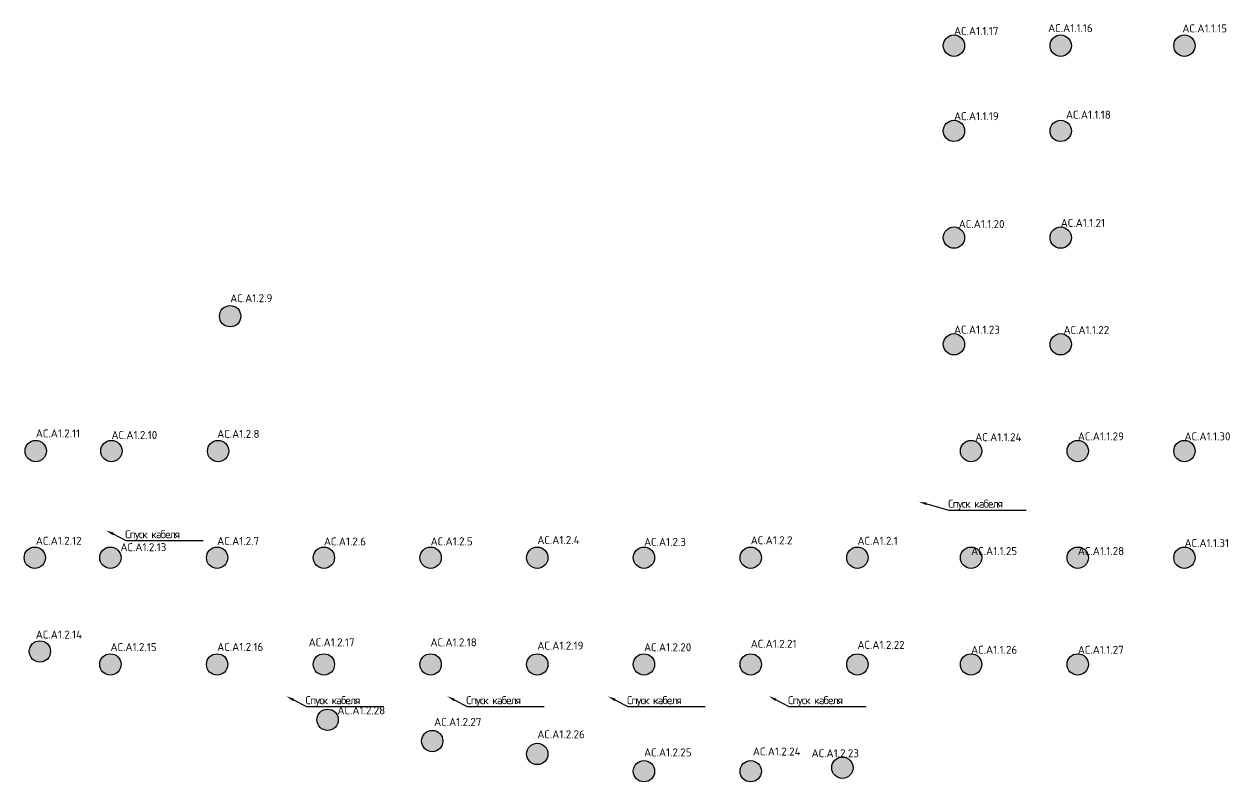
# Model space of a CAD drawing. Header units: millimetres. Extents: x 318 to 194121, y -24907 to 87574.
# Drawn here: x 82317 to 127515, y -9460 to 18941 of the extents above; entities that cross this region are included whole.
import ezdxf
from ezdxf import colors
from ezdxf.entities.mleader import LeaderData, LeaderLine
from ezdxf.enums import TextEntityAlignment as Align
from ezdxf.math import Vec2, Vec3

# ---------------------------------------------------------------- set-up
doc = ezdxf.new("R2010")
doc.units = ezdxf.units.MM
doc.layers.add('MS_озвучивание общественных мест', color=5, linetype='Continuous')
doc.styles.add('Текст 3', font='isocpeur.ttf', dxfattribs={"height": 3})
doc.styles.add('Текст 300', font='isocpeur.ttf', dxfattribs={"height": 300})

# ---------------------------------------------------------------- blocks, each defined once
blk = doc.blocks.new('колонка озвучивания общественных мест')
at = {"ltscale": 100, "true_color": 0xe8e8e8}
h = blk.add_hatch(color=254, dxfattribs=at)
h.dxf.hatch_style = 1
edge = h.paths.add_edge_path()
edge.add_arc((0, 0), 0.2, 0, 360)
at = {"layer": 'MS_озвучивание общественных мест', "color": 8, "lineweight": 30}
blk.add_circle((0, 0), 0.2, dxfattribs=at)
at = {"style": 'Текст 3'}
blk.add_attdef('ОБОЗНАЧЕНИЕ', (0, 0.2), '', height=3, dxfattribs=at)

msp = doc.modelspace()

# ---------------------------------------------------------------- block references
at = {"layer": 'MS_озвучивание общественных мест'}
ref = msp.add_blockref('колонка озвучивания общественных мест', (117172.8, 18133.3, 121.2), dxfattribs=dict(at, xscale=2000, yscale=2000, zscale=2000))
ref.add_attrib('ОБОЗНАЧЕНИЕ', 'АС.А1.1.17', dxfattribs={"layer": '0', "height": 300, "style": 'Текст 300'}).set_placement((117172.8, 18833.3, 121.2), align=Align.TOP_LEFT)
ref = msp.add_blockref('колонка озвучивания общественных мест', (121172.8, 18133.3, 121.2), dxfattribs=dict(at, xscale=2000, yscale=2000, zscale=2000))
ref.add_attrib('ОБОЗНАЧЕНИЕ', 'АС.А1.1.16', dxfattribs={"layer": '0', "height": 300, "style": 'Текст 300'}).set_placement((120700, 18940, 121.2), align=Align.TOP_LEFT)
ref = msp.add_blockref('колонка озвучивания общественных мест', (125813.5, 18133.3, 121.2), dxfattribs=dict(at, xscale=2000, yscale=2000, zscale=2000))
ref.add_attrib('ОБОЗНАЧЕНИЕ', 'АС.А1.1.15', dxfattribs={"layer": '0', "height": 300, "style": 'Текст 300'}).set_placement((125734, 18929.6, 121.2), align=Align.TOP_LEFT)
ref = msp.add_blockref('колонка озвучивания общественных мест', (117172.8, 14940.3, 121.2), dxfattribs=dict(at, xscale=2000, yscale=2000, zscale=2000))
ref.add_attrib('ОБОЗНАЧЕНИЕ', 'АС.А1.1.19', dxfattribs={"layer": '0', "height": 300, "style": 'Текст 300'}).set_placement((117172.8, 15640.3, 121.2), align=Align.TOP_LEFT)
ref = msp.add_blockref('колонка озвучивания общественных мест', (121172.8, 14940.3, 121.2), dxfattribs=dict(at, xscale=2000, yscale=2000, zscale=2000))
ref.add_attrib('ОБОЗНАЧЕНИЕ', 'АС.А1.1.18', dxfattribs={"layer": '0', "height": 300, "style": 'Текст 300'}).set_placement((121368.6, 15696.7, 121.2), align=Align.TOP_LEFT)
ref = msp.add_blockref('колонка озвучивания общественных мест', (117172.8, 10940.3, 121.2), dxfattribs=dict(at, xscale=2000, yscale=2000, zscale=2000))
ref.add_attrib('ОБОЗНАЧЕНИЕ', 'АС.А1.1.20', dxfattribs={"layer": '0', "height": 300, "style": 'Текст 300'}).set_placement((117350.8, 11598.5, 121.2), align=Align.TOP_LEFT)
ref = msp.add_blockref('колонка озвучивания общественных мест', (121172.8, 10940.3, 121.2), dxfattribs=dict(at, xscale=2000, yscale=2000, zscale=2000))
ref.add_attrib('ОБОЗНАЧЕНИЕ', 'АС.А1.1.21', dxfattribs={"layer": '0', "height": 300, "style": 'Текст 300'}).set_placement((121172.8, 11640.3, 121.2), align=Align.TOP_LEFT)
ref = msp.add_blockref('колонка озвучивания общественных мест', (90041, 7994.5, 121.2), dxfattribs=dict(at, xscale=2000, yscale=2000, zscale=2000))
ref.add_attrib('ОБОЗНАЧЕНИЕ', 'АС.А1.2.9', dxfattribs={"layer": '0', "height": 300, "style": 'Текст 300'}).set_placement((90041, 8818.6, 121.2), align=Align.TOP_LEFT)
ref = msp.add_blockref('колонка озвучивания общественных мест', (117172.8, 6940.3, 121.2), dxfattribs=dict(at, xscale=2000, yscale=2000, zscale=2000))
ref.add_attrib('ОБОЗНАЧЕНИЕ', 'АС.А1.1.23', dxfattribs={"layer": '0', "height": 300, "style": 'Текст 300'}).set_placement((117172.8, 7640.3, 121.2), align=Align.TOP_LEFT)
ref = msp.add_blockref('колонка озвучивания общественных мест', (121172.8, 6940.3, 121.2), dxfattribs=dict(at, xscale=2000, yscale=2000, zscale=2000))
ref.add_attrib('ОБОЗНАЧЕНИЕ', 'АС.А1.1.22', dxfattribs={"layer": '0', "height": 300, "style": 'Текст 300'}).set_placement((121276.9, 7626.5, 121.2), align=Align.TOP_LEFT)
ref = msp.add_blockref('колонка озвучивания общественных мест', (82754.1, 2939.9, 121.2), dxfattribs=dict(at, xscale=2000, yscale=2000, zscale=2000))
ref.add_attrib('ОБОЗНАЧЕНИЕ', 'АС.А1.2.11', dxfattribs={"layer": '0', "height": 300, "style": 'Текст 300'}).set_placement((82754.1, 3750.1, 121.2), align=Align.TOP_LEFT)
ref = msp.add_blockref('колонка озвучивания общественных мест', (85589.9, 2939.9, 121.2), dxfattribs=dict(at, xscale=2000, yscale=2000, zscale=2000))
ref.add_attrib('ОБОЗНАЧЕНИЕ', 'АС.А1.2.10', dxfattribs={"layer": '0', "height": 300, "style": 'Текст 300'}).set_placement((85589.9, 3691.6, 121.2), align=Align.TOP_LEFT)
ref = msp.add_blockref('колонка озвучивания общественных мест', (89589.9, 2939.9, 121.2), dxfattribs=dict(at, xscale=2000, yscale=2000, zscale=2000))
ref.add_attrib('ОБОЗНАЧЕНИЕ', 'АС.А1.2.8', dxfattribs={"layer": '0', "height": 300, "style": 'Текст 300'}).set_placement((89553.3, 3733.5, 121.2), align=Align.TOP_LEFT)
ref = msp.add_blockref('колонка озвучивания общественных мест', (121813.5, 2940.3, 121.2), dxfattribs=dict(at, xscale=2000, yscale=2000, zscale=2000))
ref.add_attrib('ОБОЗНАЧЕНИЕ', 'АС.А1.1.29', dxfattribs={"layer": '0', "height": 300, "style": 'Текст 300'}).set_placement((121813.5, 3640.3, 121.2), align=Align.TOP_LEFT)
ref = msp.add_blockref('колонка озвучивания общественных мест', (125813.5, 2940.3, 121.2), dxfattribs=dict(at, xscale=2000, yscale=2000, zscale=2000))
ref.add_attrib('ОБОЗНАЧЕНИЕ', 'АС.А1.1.30', dxfattribs={"layer": '0', "height": 300, "style": 'Текст 300'}).set_placement((125813.5, 3640.3, 121.2), align=Align.TOP_LEFT)
ref = msp.add_blockref('колонка озвучивания общественных мест', (117813.5, 2940.3, 121.2), dxfattribs=dict(at, xscale=2000, yscale=2000, zscale=2000))
ref.add_attrib('ОБОЗНАЧЕНИЕ', 'АС.А1.1.24', dxfattribs={"layer": '0', "height": 300, "style": 'Текст 300'}).set_placement((117967.8, 3609.4, 121.2), align=Align.TOP_LEFT)
ref = msp.add_blockref('колонка озвучивания общественных мест', (82717.5, -1059.7, 121.2), dxfattribs=dict(at, xscale=2000, yscale=2000, zscale=2000))
ref.add_attrib('ОБОЗНАЧЕНИЕ', 'АС.А1.2.12', dxfattribs={"layer": '0', "height": 300, "style": 'Текст 300'}).set_placement((82754.1, -274.4, 121.2), align=Align.TOP_LEFT)
ref = msp.add_blockref('колонка озвучивания общественных мест', (89553.3, -1059.7, 121.2), dxfattribs=dict(at, xscale=2000, yscale=2000, zscale=2000))
ref.add_attrib('ОБОЗНАЧЕНИЕ', 'АС.А1.2.7', dxfattribs={"layer": '0', "height": 300, "style": 'Текст 300'}).set_placement((89553.3, -279.2, 121.2), align=Align.TOP_LEFT)
ref = msp.add_blockref('колонка озвучивания общественных мест', (93553.3, -1059.7, 121.2), dxfattribs=dict(at, xscale=2000, yscale=2000, zscale=2000))
ref.add_attrib('ОБОЗНАЧЕНИЕ', 'АС.А1.2.6', dxfattribs={"layer": '0', "height": 300, "style": 'Текст 300'}).set_placement((93553.3, -299.1, 121.2), align=Align.TOP_LEFT)
ref = msp.add_blockref('колонка озвучивания общественных мест', (97553.3, -1059.7, 121.2), dxfattribs=dict(at, xscale=2000, yscale=2000, zscale=2000))
ref.add_attrib('ОБОЗНАЧЕНИЕ', 'АС.А1.2.5', dxfattribs={"layer": '0', "height": 300, "style": 'Текст 300'}).set_placement((97553.3, -295, 121.2), align=Align.TOP_LEFT)
ref = msp.add_blockref('колонка озвучивания общественных мест', (101553.3, -1059.7, 121.2), dxfattribs=dict(at, xscale=2000, yscale=2000, zscale=2000))
ref.add_attrib('ОБОЗНАЧЕНИЕ', 'АС.А1.2.4', dxfattribs={"layer": '0', "height": 300, "style": 'Текст 300'}).set_placement((101553.3, -245.6, 121.2), align=Align.TOP_LEFT)
ref = msp.add_blockref('колонка озвучивания общественных мест', (105553.3, -1059.7, 121.2), dxfattribs=dict(at, xscale=2000, yscale=2000, zscale=2000))
ref.add_attrib('ОБОЗНАЧЕНИЕ', 'АС.А1.2.3', dxfattribs={"layer": '0', "height": 300, "style": 'Текст 300'}).set_placement((105553.3, -317.1, 121.2), align=Align.TOP_LEFT)
ref = msp.add_blockref('колонка озвучивания общественных мест', (109553.3, -1059.7, 121.2), dxfattribs=dict(at, xscale=2000, yscale=2000, zscale=2000))
ref.add_attrib('ОБОЗНАЧЕНИЕ', 'АС.А1.2.2', dxfattribs={"layer": '0', "height": 300, "style": 'Текст 300'}).set_placement((109553.3, -254, 121.2), align=Align.TOP_LEFT)
ref = msp.add_blockref('колонка озвучивания общественных мест', (113553.3, -1059.7, 121.2), dxfattribs=dict(at, xscale=2000, yscale=2000, zscale=2000))
ref.add_attrib('ОБОЗНАЧЕНИЕ', 'АС.А1.2.1', dxfattribs={"layer": '0', "height": 300, "style": 'Текст 300'}).set_placement((113553.3, -273.5, 121.2), align=Align.TOP_LEFT)
ref = msp.add_blockref('колонка озвучивания общественных мест', (125813.5, -1059.7, 121.2), dxfattribs=dict(at, xscale=2000, yscale=2000, zscale=2000))
ref.add_attrib('ОБОЗНАЧЕНИЕ', 'АС.А1.1.31', dxfattribs={"layer": '0', "height": 300, "style": 'Текст 300'}).set_placement((125813.5, -359.7, 121.2), align=Align.TOP_LEFT)
ref = msp.add_blockref('колонка озвучивания общественных мест', (85553.3, -1059.7, 121.2), dxfattribs=dict(at, xscale=2000, yscale=2000, zscale=2000))
ref.add_attrib('ОБОЗНАЧЕНИЕ', 'АС.А1.2.13', dxfattribs={"layer": '0', "height": 300, "style": 'Текст 300'}).set_placement((85925.8, -513.5, 121.2), align=Align.TOP_LEFT)
ref = msp.add_blockref('колонка озвучивания общественных мест', (117813.5, -1059.7, 121.2), dxfattribs=dict(at, xscale=2000, yscale=2000, zscale=2000))
ref.add_attrib('ОБОЗНАЧЕНИЕ', 'АС.А1.1.25', dxfattribs={"layer": '0', "height": 300, "style": 'Текст 300'}).set_placement((117813.5, -659.7, 121.2), align=Align.TOP_LEFT)
ref = msp.add_blockref('колонка озвучивания общественных мест', (121813.5, -1059.7, 121.2), dxfattribs=dict(at, xscale=2000, yscale=2000, zscale=2000))
ref.add_attrib('ОБОЗНАЧЕНИЕ', 'АС.А1.1.28', dxfattribs={"layer": '0', "height": 300, "style": 'Текст 300'}).set_placement((121813.5, -659.7, 121.2), align=Align.TOP_LEFT)
ref = msp.add_blockref('колонка озвучивания общественных мест', (82907.4, -4571.5, 121.2), dxfattribs=dict(at, xscale=2000, yscale=2000, zscale=2000))
ref.add_attrib('ОБОЗНАЧЕНИЕ', 'АС.А1.2.14', dxfattribs={"layer": '0', "height": 300, "style": 'Текст 300'}).set_placement((82754.1, -3788.8, 121.2), align=Align.TOP_LEFT)
ref = msp.add_blockref('колонка озвучивания общественных мест', (85553.3, -5059.7, 121.2), dxfattribs=dict(at, xscale=2000, yscale=2000, zscale=2000))
ref.add_attrib('ОБОЗНАЧЕНИЕ', 'АС.А1.2.15', dxfattribs={"layer": '0', "height": 300, "style": 'Текст 300'}).set_placement((85553.3, -4258.6, 121.2), align=Align.TOP_LEFT)
ref = msp.add_blockref('колонка озвучивания общественных мест', (89553.3, -5059.7, 121.2), dxfattribs=dict(at, xscale=2000, yscale=2000, zscale=2000))
ref.add_attrib('ОБОЗНАЧЕНИЕ', 'АС.А1.2.16', dxfattribs={"layer": '0', "height": 300, "style": 'Текст 300'}).set_placement((89553.3, -4249.6, 121.2), align=Align.TOP_LEFT)
ref = msp.add_blockref('колонка озвучивания общественных мест', (93553.3, -5059.7, 121.2), dxfattribs=dict(at, xscale=2000, yscale=2000, zscale=2000))
ref.add_attrib('ОБОЗНАЧЕНИЕ', 'АС.А1.2.17', dxfattribs={"layer": '0', "height": 300, "style": 'Текст 300'}).set_placement((92981.3, -4078.1, 121.2), align=Align.TOP_LEFT)
ref = msp.add_blockref('колонка озвучивания общественных мест', (97553.3, -5059.7, 121.2), dxfattribs=dict(at, xscale=2000, yscale=2000, zscale=2000))
ref.add_attrib('ОБОЗНАЧЕНИЕ', 'АС.А1.2.18', dxfattribs={"layer": '0', "height": 300, "style": 'Текст 300'}).set_placement((97547.8, -4079.1, 145.7), align=Align.TOP_LEFT)
ref = msp.add_blockref('колонка озвучивания общественных мест', (101553.3, -5059.7, 121.2), dxfattribs=dict(at, xscale=2000, yscale=2000, zscale=2000))
ref.add_attrib('ОБОЗНАЧЕНИЕ', 'АС.А1.2.19', dxfattribs={"layer": '0', "height": 300, "style": 'Текст 300'}).set_placement((101553.3, -4202.5, 121.2), align=Align.TOP_LEFT)
ref = msp.add_blockref('колонка озвучивания общественных мест', (105553.3, -5059.7, 121.2), dxfattribs=dict(at, xscale=2000, yscale=2000, zscale=2000))
ref.add_attrib('ОБОЗНАЧЕНИЕ', 'АС.А1.2.20', dxfattribs={"layer": '0', "height": 300, "style": 'Текст 300'}).set_placement((105553.3, -4264.3, 121.2), align=Align.TOP_LEFT)
ref = msp.add_blockref('колонка озвучивания общественных мест', (109553.3, -5059.7, 121.2), dxfattribs=dict(at, xscale=2000, yscale=2000, zscale=2000))
ref.add_attrib('ОБОЗНАЧЕНИЕ', 'АС.А1.2.21', dxfattribs={"layer": '0', "height": 300, "style": 'Текст 300'}).set_placement((109553.3, -4134.5, 121.2), align=Align.TOP_LEFT)
ref = msp.add_blockref('колонка озвучивания общественных мест', (113553.3, -5059.7, 121.2), dxfattribs=dict(at, xscale=2000, yscale=2000, zscale=2000))
ref.add_attrib('ОБОЗНАЧЕНИЕ', 'АС.А1.2.22', dxfattribs={"layer": '0', "height": 300, "style": 'Текст 300'}).set_placement((113553.3, -4174.3, 121.2), align=Align.TOP_LEFT)
ref = msp.add_blockref('колонка озвучивания общественных мест', (117813.5, -5059.7, 121.2), dxfattribs=dict(at, xscale=2000, yscale=2000, zscale=2000))
ref.add_attrib('ОБОЗНАЧЕНИЕ', 'АС.А1.1.26', dxfattribs={"layer": '0', "height": 300, "style": 'Текст 300'}).set_placement((117813.5, -4359.7, 121.2), align=Align.TOP_LEFT)
ref = msp.add_blockref('колонка озвучивания общественных мест', (121813.5, -5059.7, 121.2), dxfattribs=dict(at, xscale=2000, yscale=2000, zscale=2000))
ref.add_attrib('ОБОЗНАЧЕНИЕ', 'АС.А1.1.27', dxfattribs={"layer": '0', "height": 300, "style": 'Текст 300'}).set_placement((121813.5, -4359.7, 121.2), align=Align.TOP_LEFT)
ref = msp.add_blockref('колонка озвучивания общественных мест', (93692.8, -7133.7, 121.2), dxfattribs=dict(at, xscale=2000, yscale=2000, zscale=2000, rotation=349.9752497848185))
ref.add_attrib('ОБОЗНАЧЕНИЕ', 'АС.А1.2.28', dxfattribs={"layer": '0', "height": 300, "style": 'Текст 300'}).set_placement((94059.8, -6630.4, 121.2), align=Align.TOP_LEFT)
ref = msp.add_blockref('колонка озвучивания общественных мест', (97614.4, -7928.5, 121.2), dxfattribs=dict(at, xscale=2000, yscale=2000, zscale=2000, rotation=349.9752497848185))
ref.add_attrib('ОБОЗНАЧЕНИЕ', 'АС.А1.2.27', dxfattribs={"layer": '0', "height": 300, "style": 'Текст 300'}).set_placement((97684, -7063.8, 145.7), align=Align.TOP_LEFT)
ref = msp.add_blockref('колонка озвучивания общественных мест', (101553.3, -8413.1, 121.2), dxfattribs=dict(at, xscale=2000, yscale=2000, zscale=2000))
ref.add_attrib('ОБОЗНАЧЕНИЕ', 'АС.А1.2.26', dxfattribs={"layer": '0', "height": 300, "style": 'Текст 300'}).set_placement((101553.3, -7526.3, 121.2), align=Align.TOP_LEFT)
ref = msp.add_blockref('колонка озвучивания общественных мест', (105553.3, -9059.7, 121.2), dxfattribs=dict(at, xscale=2000, yscale=2000, zscale=2000))
ref.add_attrib('ОБОЗНАЧЕНИЕ', 'АС.А1.2.25', dxfattribs={"layer": '0', "height": 300, "style": 'Текст 300'}).set_placement((105553.3, -8203.7, 121.2), align=Align.TOP_LEFT)
ref = msp.add_blockref('колонка озвучивания общественных мест', (109553.3, -9059.7, 121.2), dxfattribs=dict(at, xscale=2000, yscale=2000, zscale=2000))
ref.add_attrib('ОБОЗНАЧЕНИЕ', 'АС.А1.2.24', dxfattribs={"layer": '0', "height": 300, "style": 'Текст 300'}).set_placement((109633.2, -8171.1, 145.7), align=Align.TOP_LEFT)
ref = msp.add_blockref('колонка озвучивания общественных мест', (112991, -8928.8, 380.4), dxfattribs=dict(at, xscale=2000, yscale=2000, zscale=2000))
ref.add_attrib('ОБОЗНАЧЕНИЕ', 'АС.А1.2.23', dxfattribs={"layer": '0', "height": 300, "style": 'Текст 300'}).set_placement((111834.7, -8236.3, 380.4), align=Align.TOP_LEFT)

# ---------------------------------------------------------------- leaders
at = {"layer": 'MS_озвучивание общественных мест', "color": 1}
ml = msp.add_multileader_mtext('Standard', dxfattribs=at)
ml.set_content('{\\T0.75;Спуск кабеля }', color=1, style='Текст 300')
ml.set_leader_properties()
ml.build(insert=Vec2(0, 0))
ml.multileader.update_dxf_attribs({"text_left_attachment_type": 5, "text_right_attachment_type": 5, "arrow_head_size": 300})
ctx = ml.context
ctx.base_point, ctx.char_height, ctx.arrow_head_size, ctx.landing_gap_size, ctx.plane_origin = Vec3(116993.3, 726.6), 300, 300, 100, Vec3(116780.4, -2663.2)
ctx.left_attachment, ctx.right_attachment, ctx.text_align_type = 5, 5, 1
notes = []
notes.append((ctx, [(0, (1, 1, 0), (116985.3, 726.6), (1, 0), 8, [(1, [(115860.4, 1039.2)], 0, [])])]))
ctx.mtext.insert, ctx.mtext.width, ctx.mtext.defined_height, ctx.mtext.alignment, ctx.mtext.flow_direction = Vec3(117967.4, 1116.6), 8356.057, 281.8, 2, 5
ml = msp.add_multileader_mtext('Standard', dxfattribs=at)
ml.set_content('{\\T0.75;Спуск кабеля }', color=1, style='Текст 300')
ml.set_leader_properties()
ml.build(insert=Vec2(0, 0))
ml.multileader.update_dxf_attribs({"text_left_attachment_type": 5, "text_right_attachment_type": 5, "arrow_head_size": 300})
ctx = ml.context
ctx.base_point, ctx.char_height, ctx.arrow_head_size, ctx.landing_gap_size, ctx.plane_origin = Vec3(86144.5, -418.7), 300, 300, 100, Vec3(85900, -4094.8)
ctx.left_attachment, ctx.right_attachment, ctx.text_align_type = 5, 5, 1
notes.append((ctx, [(0, (1, 1, 0), (86136.5, -418.7), (1, 0), 8, [(1, [(85388.1, -29.4)], 0, [])])]))
ctx.mtext.insert, ctx.mtext.width, ctx.mtext.defined_height, ctx.mtext.alignment, ctx.mtext.flow_direction = Vec3(87118.6, -28.7), 8356.057, 281.8, 2, 5
ml = msp.add_multileader_mtext('Standard', dxfattribs=at)
ml.set_content('{\\T0.75;Спуск кабеля }', color=1, style='Текст 300')
ml.set_leader_properties()
ml.build(insert=Vec2(0, 0))
ml.multileader.update_dxf_attribs({"text_left_attachment_type": 5, "text_right_attachment_type": 5, "arrow_head_size": 300})
ctx = ml.context
ctx.base_point, ctx.char_height, ctx.arrow_head_size, ctx.landing_gap_size, ctx.plane_origin = Vec3(92906.3, -6637.9), 300, 300, 100, Vec3(92661.7, -10313.9)
ctx.left_attachment, ctx.right_attachment, ctx.text_align_type = 5, 5, 1
notes.append((ctx, [(0, (1, 1, 0), (92898.3, -6637.9), (1, 0), 8, [(1, [(92149.9, -6248.5)], 0, [])])]))
ctx.mtext.insert, ctx.mtext.width, ctx.mtext.defined_height, ctx.mtext.alignment, ctx.mtext.flow_direction = Vec3(93880.4, -6247.9), 8356.057, 281.8, 2, 5
ml = msp.add_multileader_mtext('Standard', dxfattribs=at)
ml.set_content('{\\T0.75;Спуск кабеля }', color=1, style='Текст 300')
ml.set_leader_properties()
ml.build(insert=Vec2(0, 0))
ml.multileader.update_dxf_attribs({"text_left_attachment_type": 5, "text_right_attachment_type": 5, "arrow_head_size": 300})
ctx = ml.context
ctx.base_point, ctx.char_height, ctx.arrow_head_size, ctx.landing_gap_size, ctx.plane_origin = Vec3(98929.3, -6637.9), 300, 300, 100, Vec3(98684.8, -10313.9)
ctx.left_attachment, ctx.right_attachment, ctx.text_align_type = 5, 5, 1
notes.append((ctx, [(0, (1, 1, 0), (98921.3, -6637.9), (1, 0), 8, [(1, [(98172.9, -6248.5)], 0, [])])]))
ctx.mtext.insert, ctx.mtext.width, ctx.mtext.defined_height, ctx.mtext.alignment, ctx.mtext.flow_direction = Vec3(99903.4, -6247.9), 8356.057, 281.8, 2, 5
ml = msp.add_multileader_mtext('Standard', dxfattribs=at)
ml.set_content('{\\T0.75;Спуск кабеля }', color=1, style='Текст 300')
ml.set_leader_properties()
ml.build(insert=Vec2(0, 0))
ml.multileader.update_dxf_attribs({"text_left_attachment_type": 5, "text_right_attachment_type": 5, "arrow_head_size": 300})
ctx = ml.context
ctx.base_point, ctx.char_height, ctx.arrow_head_size, ctx.landing_gap_size, ctx.plane_origin = Vec3(104955.2, -6637.9), 300, 300, 100, Vec3(104710.7, -10313.9)
ctx.left_attachment, ctx.right_attachment, ctx.text_align_type = 5, 5, 1
notes.append((ctx, [(0, (1, 1, 0), (104947.2, -6637.9), (1, 0), 8, [(1, [(104198.8, -6248.5)], 0, [])])]))
ctx.mtext.insert, ctx.mtext.width, ctx.mtext.defined_height, ctx.mtext.alignment, ctx.mtext.flow_direction = Vec3(105929.3, -6247.9), 8356.057, 281.8, 2, 5
ml = msp.add_multileader_mtext('Standard', dxfattribs=at)
ml.set_content('{\\T0.75;Спуск кабеля }', color=1, style='Текст 300')
ml.set_leader_properties()
ml.build(insert=Vec2(0, 0))
ml.multileader.update_dxf_attribs({"text_left_attachment_type": 5, "text_right_attachment_type": 5, "arrow_head_size": 300})
ctx = ml.context
ctx.base_point, ctx.char_height, ctx.arrow_head_size, ctx.landing_gap_size, ctx.plane_origin = Vec3(110994.2, -6637.9), 300, 300, 100, Vec3(110749.6, -10313.9)
ctx.left_attachment, ctx.right_attachment, ctx.text_align_type = 5, 5, 1
notes.append((ctx, [(0, (1, 1, 0), (110986.2, -6637.9), (1, 0), 8, [(1, [(110237.8, -6248.5)], 0, [])])]))
ctx.mtext.insert, ctx.mtext.width, ctx.mtext.defined_height, ctx.mtext.alignment, ctx.mtext.flow_direction = Vec3(111968.3, -6247.9), 8356.057, 281.8, 2, 5
for ctx, leaders in notes:
    for number, flags, end, landing, length, lines in leaders:
        leader = LeaderData()
        leader.index, (leader.has_last_leader_line, leader.has_dogleg_vector, leader.attachment_direction) = number, flags
        leader.last_leader_point, leader.dogleg_vector, leader.dogleg_length = Vec3(end), Vec3(landing), length
        for number, points, colour, breaks in lines:
            line = LeaderLine()
            line.index, line.vertices, line.color, line.breaks = number, Vec3.list(points), colors.encode_raw_color(colour), breaks
            leader.lines.append(line)
        ctx.leaders.append(leader)

doc.saveas('drawing.dxf')
